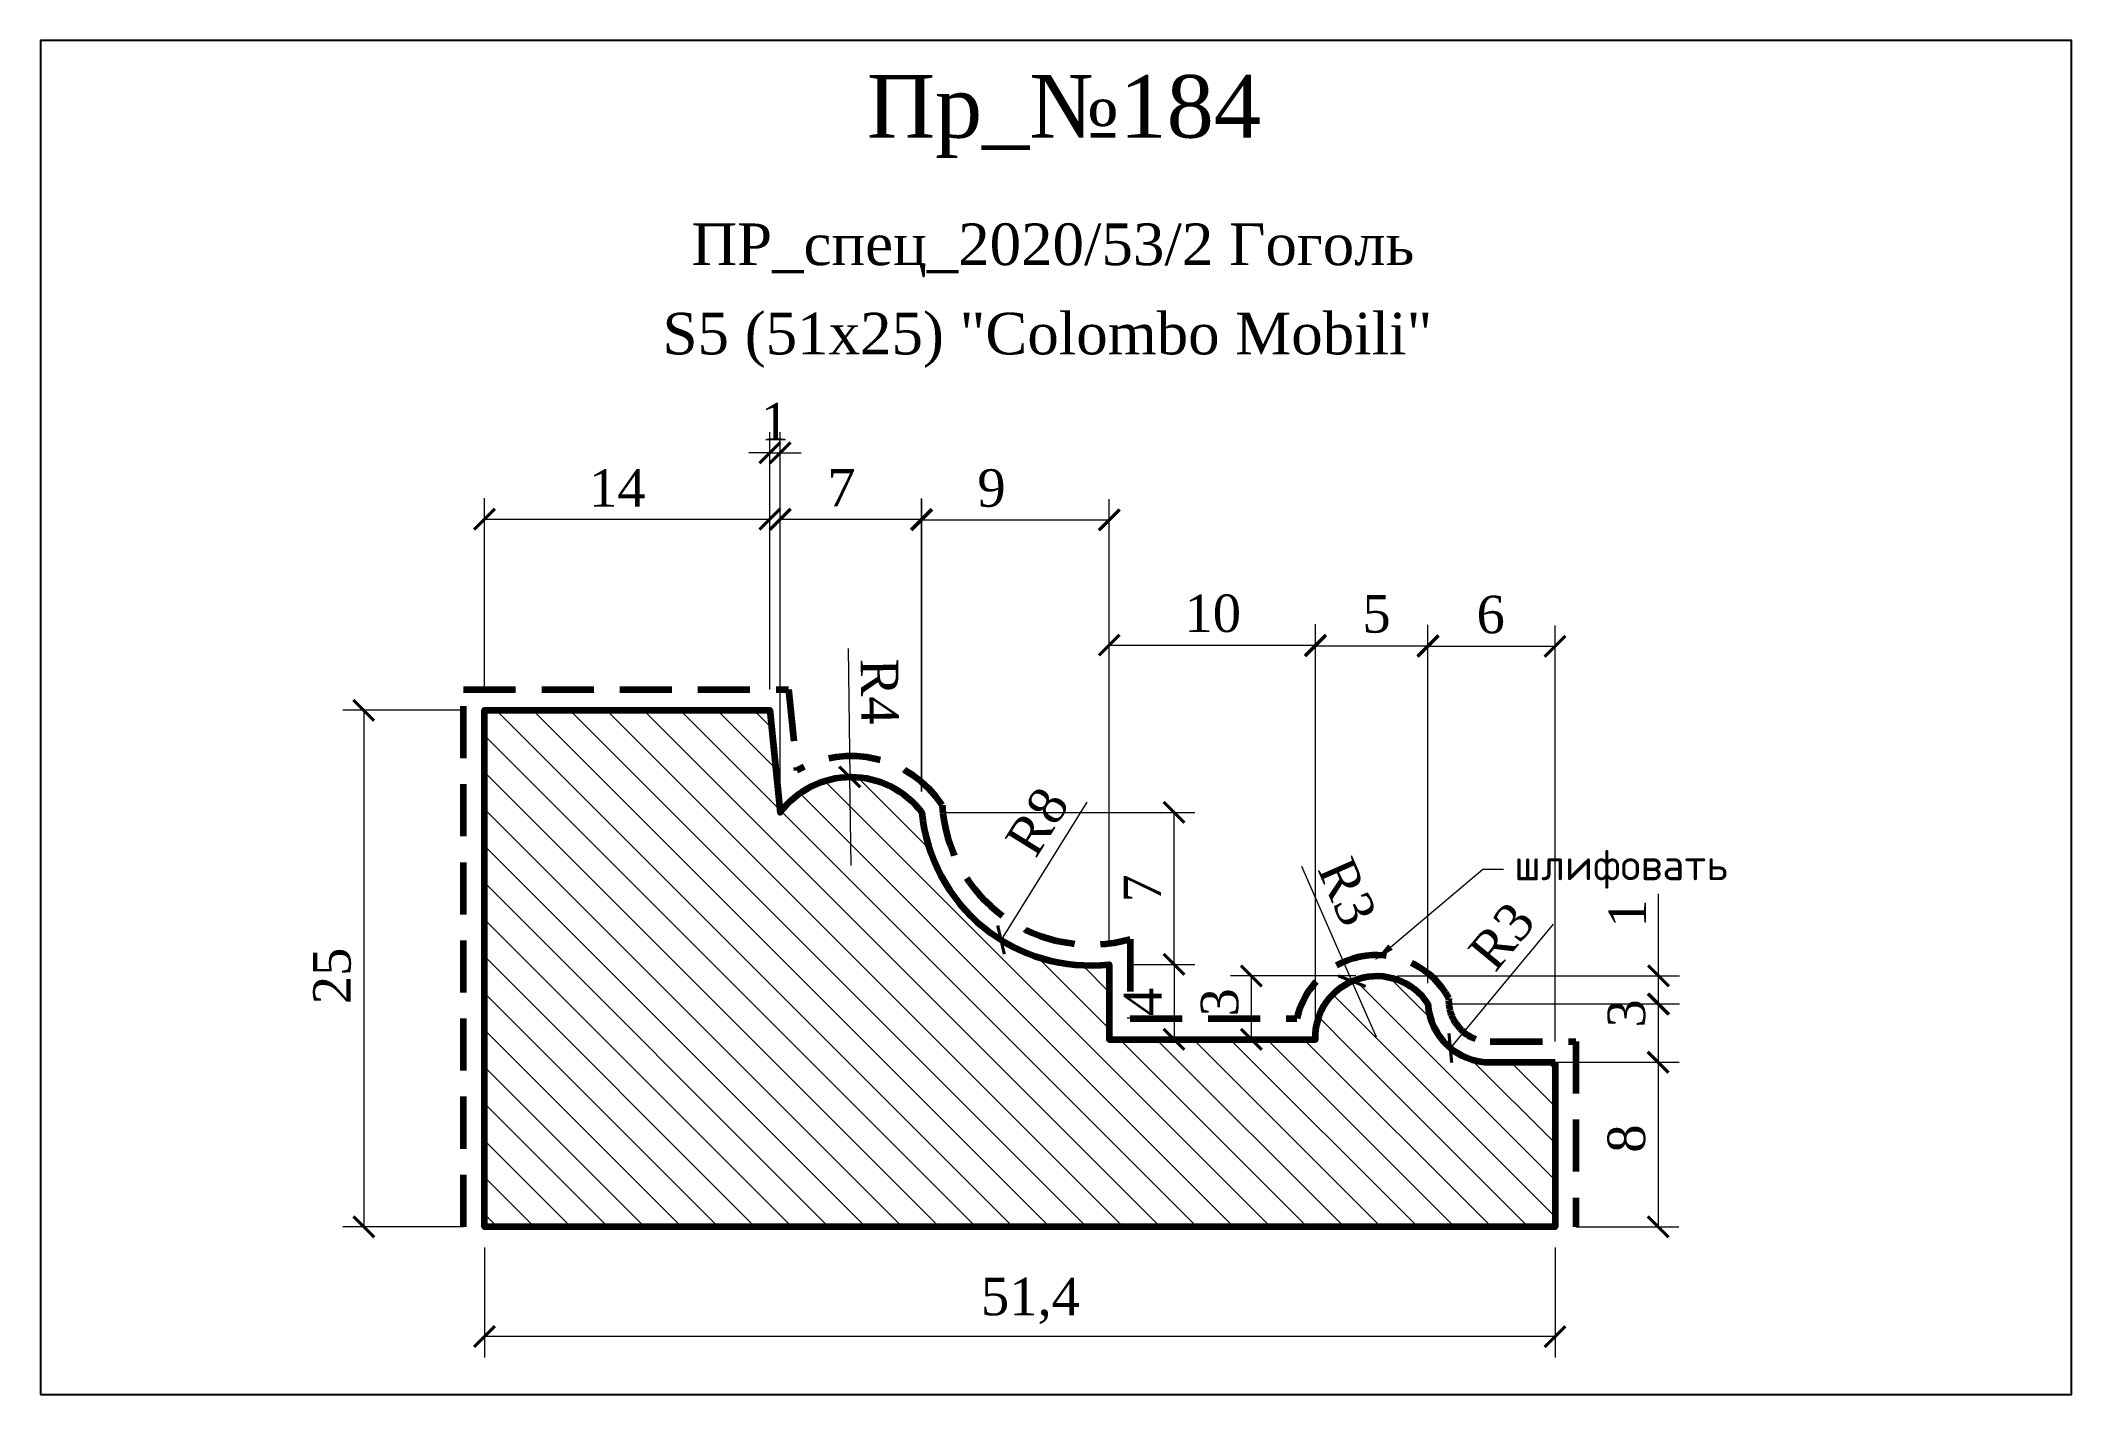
# Model space of a CAD drawing. Header units: millimetres. Extents: x 303307.2 to 303404.7, y -92130.7 to -92065.7.
import ezdxf
from ezdxf import colors
from ezdxf.entities.mleader import LeaderData, LeaderLine
from ezdxf.math import Vec2, Vec3

# ---------------------------------------------------------------- set-up
doc = ezdxf.new("R2010")
doc.units = ezdxf.units.MM
doc.header["$MEASUREMENT"] = 0
doc.linetypes.add('HIDDEN', pattern=[0.375, 0.25, -0.125])
doc.layers.add('Outside panel', color=7, linetype='Continuous', lineweight=18, true_color=0x7f5e57)
for name, color, linetype, lineweight in [('линия 15', 7, 'Continuous', 15), ('линия 50', 1, 'Continuous', 211), ('служебный слой РАЗМЕРЫ', 7, 'Continuous', 9)]:
    doc.layers.add(name, color=color, linetype=linetype, lineweight=lineweight)
doc.layers.add('размеры в модели', color=7, linetype='Continuous')
doc.styles.add('ELECT', font='times.ttf')
doc.styles.get("Standard").update_dxf_attribs({"font": 'times.ttf'})
doc.styles.add('ЕСКД профили текст', font='isocpeur.ttf')
doc.dimstyles.new('M_1', dxfattribs={"dimtxt": 1.8, "dimasz": 1, "dimexe": 1, "dimexo": 1, "dimgap": 0.6, "dimtad": 1, "dimdec": 0, "dimdsep": 46, "dimtxsty": 'Standard', "dimblk": 'ARCHTICK', "dimcen": -5, "dimclrd": 7, "dimclre": 7, "dimclrt": 7, "dimadec": 0, "dimazin": 0, "dimtfac": 1, "dimtdec": 0, "dimtmove": 0, "dimatfit": 3, "dimfxl": 1, "dimtolj": 1, "dimtzin": 0, "dimlwd": 5, "dimlwe": 5, "dimarcsym": 0})

# ---------------------------------------------------------------- blocks, each defined once
blk = doc.blocks.new('_ArchTick')
at = {"color": 0, "linetype": 'ByBlock', "const_width": 0.15}
blk.add_lwpolyline([(-0.5, -0.5), (0.5, 0.5)], dxfattribs=at)
blk = doc.blocks.new('*D20')
at = {"layer": 'Defpoints', "color": 0, "ltscale": 1000, "transparency": 16777216}
for p in [(303349.483, -92102.744), (303361.591, -92102.744), (303358.483, -92110.044)]:
    blk.add_point(p, dxfattribs=at)
at = {"layer": 'линия 15', "color": 7, "lineweight": 5, "ltscale": 1000, "transparency": 16777216}
for p, q in [((303350.483, -92102.744), (303362.591, -92102.744)), ((303361.591, -92110.044), (303361.591, -92102.744)), ((303359.483, -92110.044), (303362.591, -92110.044))]:
    blk.add_line(p, q, dxfattribs=at)
for p, rotation in [((303361.591, -92102.744), 90), ((303361.591, -92110.044), 270)]:
    blk.add_blockref('_ArchTick', p, dxfattribs=dict(at, rotation=rotation))
at = {"layer": 'линия 15', "color": 7, "ltscale": 1000, "transparency": 16777216, "insert": (303360.072, -92106.394), "char_height": 1.8, "attachment_point": 5, "rotation": 90}
blk.add_mtext('\\A1;7', dxfattribs=at)
blk = doc.blocks.new('*D19')
at = {"layer": 'Defpoints', "color": 0, "ltscale": 1000, "transparency": 16777216}
for p in [(303358.483, -92110.044), (303358.483, -92113.644), (303361.591, -92113.644)]:
    blk.add_point(p, dxfattribs=at)
at = {"layer": 'линия 15', "color": 7, "lineweight": 5, "ltscale": 1000, "transparency": 16777216}
for p, q in [((303359.483, -92110.044), (303362.591, -92110.044)), ((303361.591, -92110.044), (303361.591, -92113.644)), ((303359.483, -92113.644), (303362.591, -92113.644))]:
    blk.add_line(p, q, dxfattribs=at)
for p, rotation in [((303361.591, -92110.044), 90), ((303361.591, -92113.644), 270)]:
    blk.add_blockref('_ArchTick', p, dxfattribs=dict(at, rotation=rotation))
at = {"layer": 'линия 15', "color": 7, "ltscale": 1000, "transparency": 16777216, "insert": (303360.091, -92111.844), "char_height": 1.8, "attachment_point": 5, "rotation": 90}
blk.add_mtext('\\A1;4', dxfattribs=at)
blk = doc.blocks.new('*D18')
at = {"layer": 'Defpoints', "color": 0, "ltscale": 1000, "transparency": 16777216}
for p in [(303365.305, -92110.598), (303371.315, -92110.598), (303368.383, -92113.644)]:
    blk.add_point(p, dxfattribs=at)
at = {"layer": 'линия 15', "color": 7, "lineweight": 5, "ltscale": 1000, "transparency": 16777216}
for p, q in [((303370.315, -92110.598), (303364.305, -92110.598)), ((303365.305, -92113.644), (303365.305, -92110.598)), ((303367.383, -92113.644), (303364.305, -92113.644))]:
    blk.add_line(p, q, dxfattribs=at)
for p, rotation in [((303365.305, -92110.598), 90), ((303365.305, -92113.644), 270)]:
    blk.add_blockref('_ArchTick', p, dxfattribs=dict(at, rotation=rotation))
at = {"layer": 'линия 15', "color": 7, "ltscale": 1000, "transparency": 16777216, "insert": (303363.789, -92111.866), "char_height": 1.8, "attachment_point": 5, "rotation": 90}
blk.add_mtext('\\A1;3', dxfattribs=at)
blk = doc.blocks.new('*D17')
at = {"layer": 'Defpoints', "color": 0, "ltscale": 1000, "transparency": 16777216}
for p in [(303371.315, -92110.598), (303384.854, -92110.598), (303373.783, -92111.944)]:
    blk.add_point(p, dxfattribs=at)
at = {"layer": 'линия 15', "color": 7, "lineweight": 5, "ltscale": 1000, "transparency": 16777216}
for p, q in [((303384.854, -92110.598), (303384.854, -92106.657)), ((303372.315, -92110.598), (303385.854, -92110.598)), ((303384.854, -92111.944), (303384.854, -92110.598)), ((303374.783, -92111.944), (303385.854, -92111.944))]:
    blk.add_line(p, q, dxfattribs=at)
for p, rotation in [((303384.854, -92110.598), 90), ((303384.854, -92111.944), 270)]:
    blk.add_blockref('_ArchTick', p, dxfattribs=dict(at, rotation=rotation))
at = {"layer": 'линия 15', "color": 7, "ltscale": 1000, "transparency": 16777216, "insert": (303383.354, -92107.603), "char_height": 1.8, "attachment_point": 5, "rotation": 90}
blk.add_mtext('\\A1;1', dxfattribs=at)
blk = doc.blocks.new('*D16')
at = {"layer": 'Defpoints', "color": 0, "ltscale": 1000, "transparency": 16777216}
for p in [(303373.783, -92111.944), (303376.758, -92114.744), (303384.837, -92114.744)]:
    blk.add_point(p, dxfattribs=at)
at = {"layer": 'линия 15', "color": 7, "lineweight": 5, "ltscale": 1000, "transparency": 16777216}
for p, q in [((303374.783, -92111.944), (303385.837, -92111.944)), ((303384.837, -92111.944), (303384.837, -92114.744)), ((303377.758, -92114.744), (303385.837, -92114.744))]:
    blk.add_line(p, q, dxfattribs=at)
for p, rotation in [((303384.837, -92111.944), 90), ((303384.837, -92114.744), 270)]:
    blk.add_blockref('_ArchTick', p, dxfattribs=dict(at, rotation=rotation))
at = {"layer": 'линия 15', "color": 7, "ltscale": 1000, "transparency": 16777216, "insert": (303383.321, -92112.399), "char_height": 1.8, "attachment_point": 5, "rotation": 90}
blk.add_mtext('\\A1;3', dxfattribs=at)
blk = doc.blocks.new('*D15')
at = {"layer": 'Defpoints', "color": 0, "ltscale": 1000, "transparency": 16777216}
for p in [(303379.883, -92094.771), (303373.783, -92111.944), (303379.883, -92114.744)]:
    blk.add_point(p, dxfattribs=at)
at = {"layer": 'размеры в модели', "color": 7, "lineweight": 5, "ltscale": 1000, "transparency": 16777216}
for p, q in [((303373.783, -92110.944), (303373.783, -92093.771)), ((303379.883, -92113.744), (303379.883, -92093.771)), ((303373.783, -92094.771), (303379.883, -92094.771))]:
    blk.add_line(p, q, dxfattribs=at)
at = {"layer": 'размеры в модели', "color": 7, "lineweight": 5, "ltscale": 1000, "transparency": 16777216, "rotation": 180}
blk.add_blockref('_ArchTick', (303373.783, -92094.771), dxfattribs=at)
at = {"layer": 'размеры в модели', "color": 7, "lineweight": 5, "ltscale": 1000, "transparency": 16777216}
blk.add_blockref('_ArchTick', (303379.883, -92094.771), dxfattribs=at)
at = {"layer": 'размеры в модели', "color": 7, "ltscale": 1000, "transparency": 16777216, "insert": (303376.797, -92093.255), "char_height": 1.8, "attachment_point": 5}
blk.add_mtext('\\A1;6', dxfattribs=at)
blk = doc.blocks.new('*D14')
at = {"layer": 'Defpoints', "color": 0, "ltscale": 1000, "transparency": 16777216}
for p in [(303373.783, -92094.743), (303373.783, -92111.944), (303368.383, -92113.644)]:
    blk.add_point(p, dxfattribs=at)
at = {"layer": 'размеры в модели', "color": 7, "lineweight": 5, "ltscale": 1000, "transparency": 16777216}
for p, q in [((303368.383, -92112.644), (303368.383, -92093.743)), ((303373.783, -92110.944), (303373.783, -92093.743)), ((303368.383, -92094.743), (303373.783, -92094.743))]:
    blk.add_line(p, q, dxfattribs=at)
at = {"layer": 'размеры в модели', "color": 7, "lineweight": 5, "ltscale": 1000, "transparency": 16777216, "rotation": 180}
blk.add_blockref('_ArchTick', (303368.383, -92094.743), dxfattribs=at)
at = {"layer": 'размеры в модели', "color": 7, "lineweight": 5, "ltscale": 1000, "transparency": 16777216}
blk.add_blockref('_ArchTick', (303373.783, -92094.743), dxfattribs=at)
at = {"layer": 'размеры в модели', "color": 7, "ltscale": 1000, "transparency": 16777216, "insert": (303371.315, -92093.227), "char_height": 1.8, "attachment_point": 5}
blk.add_mtext('\\A1;5', dxfattribs=at)
blk = doc.blocks.new('*D13')
at = {"layer": 'Defpoints', "color": 0, "ltscale": 1000, "transparency": 16777216}
for p in [(303368.383, -92094.713), (303358.483, -92110.044), (303368.383, -92113.644)]:
    blk.add_point(p, dxfattribs=at)
at = {"layer": 'размеры в модели', "color": 7, "lineweight": 5, "ltscale": 1000, "transparency": 16777216}
for p, q in [((303358.483, -92109.044), (303358.483, -92093.713)), ((303368.383, -92112.644), (303368.383, -92093.713)), ((303358.483, -92094.713), (303368.383, -92094.713))]:
    blk.add_line(p, q, dxfattribs=at)
at = {"layer": 'размеры в модели', "color": 7, "lineweight": 5, "ltscale": 1000, "transparency": 16777216, "rotation": 180}
blk.add_blockref('_ArchTick', (303358.483, -92094.713), dxfattribs=at)
at = {"layer": 'размеры в модели', "color": 7, "lineweight": 5, "ltscale": 1000, "transparency": 16777216}
blk.add_blockref('_ArchTick', (303368.383, -92094.713), dxfattribs=at)
at = {"layer": 'размеры в модели', "color": 7, "ltscale": 1000, "transparency": 16777216, "insert": (303363.451, -92093.197), "char_height": 1.8, "attachment_point": 5}
blk.add_mtext('\\A1;10', dxfattribs=at)
blk = doc.blocks.new('*D12')
at = {"layer": 'Defpoints', "color": 0, "ltscale": 1000, "transparency": 16777216}
for p in [(303358.483, -92088.699), (303349.483, -92102.744), (303358.483, -92110.044)]:
    blk.add_point(p, dxfattribs=at)
at = {"layer": 'размеры в модели', "color": 7, "lineweight": 5, "ltscale": 1000, "transparency": 16777216}
for p, q in [((303349.483, -92101.744), (303349.483, -92087.699)), ((303358.483, -92109.044), (303358.483, -92087.699)), ((303349.483, -92088.699), (303358.483, -92088.699))]:
    blk.add_line(p, q, dxfattribs=at)
at = {"layer": 'размеры в модели', "color": 7, "lineweight": 5, "ltscale": 1000, "transparency": 16777216, "rotation": 180}
blk.add_blockref('_ArchTick', (303349.483, -92088.699), dxfattribs=at)
at = {"layer": 'размеры в модели', "color": 7, "lineweight": 5, "ltscale": 1000, "transparency": 16777216}
blk.add_blockref('_ArchTick', (303358.483, -92088.699), dxfattribs=at)
at = {"layer": 'размеры в модели', "color": 7, "ltscale": 1000, "transparency": 16777216, "insert": (303352.829, -92087.181), "char_height": 1.8, "attachment_point": 5}
blk.add_mtext('\\A1;9', dxfattribs=at)
blk = doc.blocks.new('*D11')
at = {"layer": 'Defpoints', "color": 0, "ltscale": 1000, "transparency": 16777216}
for p in [(303349.466, -92088.673), (303342.683, -92102.744), (303349.466, -92102.744)]:
    blk.add_point(p, dxfattribs=at)
at = {"layer": 'размеры в модели', "color": 7, "lineweight": 5, "ltscale": 1000, "transparency": 16777216}
for p, q in [((303342.683, -92101.744), (303342.683, -92087.673)), ((303349.466, -92101.744), (303349.466, -92087.673)), ((303342.683, -92088.673), (303349.466, -92088.673))]:
    blk.add_line(p, q, dxfattribs=at)
at = {"layer": 'размеры в модели', "color": 7, "lineweight": 5, "ltscale": 1000, "transparency": 16777216, "rotation": 180}
blk.add_blockref('_ArchTick', (303342.683, -92088.673), dxfattribs=at)
at = {"layer": 'размеры в модели', "color": 7, "lineweight": 5, "ltscale": 1000, "transparency": 16777216}
blk.add_blockref('_ArchTick', (303349.466, -92088.673), dxfattribs=at)
at = {"layer": 'размеры в модели', "color": 7, "ltscale": 1000, "transparency": 16777216, "insert": (303345.623, -92087.155), "char_height": 1.8, "attachment_point": 5}
blk.add_mtext('\\A1;7', dxfattribs=at)
blk = doc.blocks.new('*D10')
at = {"layer": 'Defpoints', "color": 0, "ltscale": 1000, "transparency": 16777216}
for p in [(303342.683, -92085.484), (303342.183, -92097.844), (303342.683, -92102.744)]:
    blk.add_point(p, dxfattribs=at)
at = {"layer": 'размеры в модели', "color": 7, "lineweight": 5, "ltscale": 1000, "transparency": 16777216}
for p, q in [((303342.183, -92096.844), (303342.183, -92084.484)), ((303342.683, -92101.744), (303342.683, -92084.484)), ((303342.183, -92085.484), (303341.183, -92085.484)), ((303342.183, -92085.484), (303342.683, -92085.484)), ((303342.683, -92085.484), (303343.683, -92085.484))]:
    blk.add_line(p, q, dxfattribs=at)
blk.add_blockref('_ArchTick', (303342.183, -92085.484), dxfattribs=at)
at = {"layer": 'размеры в модели', "color": 7, "lineweight": 5, "ltscale": 1000, "transparency": 16777216, "rotation": 180}
blk.add_blockref('_ArchTick', (303342.683, -92085.484), dxfattribs=at)
at = {"layer": 'размеры в модели', "color": 7, "ltscale": 1000, "transparency": 16777216, "insert": (303342.433, -92083.984), "char_height": 1.8, "attachment_point": 5}
blk.add_mtext('\\A1;1', dxfattribs=at)
blk = doc.blocks.new('*D9')
at = {"layer": 'Defpoints', "color": 0, "ltscale": 1000, "transparency": 16777216}
for p in [(303342.183, -92088.665), (303328.483, -92097.844), (303342.183, -92097.844)]:
    blk.add_point(p, dxfattribs=at)
at = {"layer": 'размеры в модели', "color": 7, "lineweight": 5, "ltscale": 1000, "transparency": 16777216}
for p, q in [((303328.483, -92096.844), (303328.483, -92087.665)), ((303342.183, -92096.844), (303342.183, -92087.665)), ((303328.483, -92088.665), (303342.183, -92088.665))]:
    blk.add_line(p, q, dxfattribs=at)
at = {"layer": 'размеры в модели', "color": 7, "lineweight": 5, "ltscale": 1000, "transparency": 16777216, "rotation": 180}
blk.add_blockref('_ArchTick', (303328.483, -92088.665), dxfattribs=at)
at = {"layer": 'размеры в модели', "color": 7, "lineweight": 5, "ltscale": 1000, "transparency": 16777216}
blk.add_blockref('_ArchTick', (303342.183, -92088.665), dxfattribs=at)
at = {"layer": 'размеры в модели', "color": 7, "ltscale": 1000, "transparency": 16777216, "insert": (303334.867, -92087.165), "char_height": 1.8, "attachment_point": 5}
blk.add_mtext('\\A1;14', dxfattribs=at)
blk = doc.blocks.new('*D8')
at = {"layer": 'Defpoints', "color": 0, "ltscale": 1000, "transparency": 16777216}
for p in [(303379.883, -92114.744), (303379.883, -92122.644), (303384.836, -92122.644)]:
    blk.add_point(p, dxfattribs=at)
at = {"layer": 'размеры в модели', "color": 7, "lineweight": 5, "ltscale": 1000, "transparency": 16777216}
for p, q in [((303380.883, -92114.744), (303385.836, -92114.744)), ((303384.836, -92114.744), (303384.836, -92122.644)), ((303380.883, -92122.644), (303385.836, -92122.644))]:
    blk.add_line(p, q, dxfattribs=at)
for p, rotation in [((303384.836, -92114.744), 90), ((303384.836, -92122.644), 270)]:
    blk.add_blockref('_ArchTick', p, dxfattribs=dict(at, rotation=rotation))
at = {"layer": 'размеры в модели', "color": 7, "ltscale": 1000, "transparency": 16777216, "insert": (303383.321, -92118.408), "char_height": 1.8, "attachment_point": 5, "rotation": 90}
blk.add_mtext('\\A1;8', dxfattribs=at)
blk = doc.blocks.new('*D6')
at = {"layer": 'Defpoints', "color": 0, "ltscale": 1000, "transparency": 16777216}
for p in [(303328.483, -92097.844), (303322.689, -92122.644), (303328.483, -92122.644)]:
    blk.add_point(p, dxfattribs=at)
at = {"layer": 'размеры в модели', "color": 7, "lineweight": 5, "ltscale": 1000, "transparency": 16777216}
for p, q in [((303327.483, -92097.844), (303321.689, -92097.844)), ((303322.689, -92097.844), (303322.689, -92122.644)), ((303327.483, -92122.644), (303321.689, -92122.644))]:
    blk.add_line(p, q, dxfattribs=at)
for p, rotation in [((303322.689, -92097.844), 90), ((303322.689, -92122.644), 270)]:
    blk.add_blockref('_ArchTick', p, dxfattribs=dict(at, rotation=rotation))
at = {"layer": 'размеры в модели', "color": 7, "ltscale": 1000, "transparency": 16777216, "insert": (303321.174, -92110.597), "char_height": 1.8, "attachment_point": 5, "rotation": 90}
blk.add_mtext('\\A1;25', dxfattribs=at)
blk = doc.blocks.new('*D5')
at = {"layer": 'Defpoints', "color": 0, "ltscale": 1000, "transparency": 16777216}
for p in [(303376.758, -92111.764), (303374.857, -92114.059)]:
    blk.add_point(p, dxfattribs=at)
at = {"layer": 'размеры в модели', "color": 7, "lineweight": 5, "ltscale": 1000, "transparency": 16777216}
blk.add_line((303379.787, -92108.105), (303374.857, -92114.059), dxfattribs=at)
at = {"layer": 'размеры в модели', "color": 7, "lineweight": 5, "ltscale": 1000, "transparency": 16777216, "rotation": 230.3693367173496}
blk.add_blockref('_ArchTick', (303374.857, -92114.059), dxfattribs=at)
at = {"layer": 'размеры в модели', "color": 7, "ltscale": 1000, "transparency": 16777216, "insert": (303377.333, -92108.693), "char_height": 1.8, "attachment_point": 5, "rotation": 50.36934}
blk.add_mtext('\\A1;R3', dxfattribs=at)
blk = doc.blocks.new('*D4')
at = {"layer": 'Defpoints', "color": 0, "ltscale": 1000, "transparency": 16777216}
for p in [(303370.135, -92110.846), (303371.315, -92113.533)]:
    blk.add_point(p, dxfattribs=at)
at = {"layer": 'размеры в модели', "color": 7, "lineweight": 5, "ltscale": 1000, "transparency": 16777216}
for p in [(303367.708, -92105.32), (303371.315, -92113.533)]:
    blk.add_line(p, (303370.135, -92110.846), dxfattribs=at)
at = {"layer": 'размеры в модели', "color": 7, "lineweight": 5, "ltscale": 1000, "transparency": 16777216, "rotation": 293.7123118299021}
blk.add_blockref('_ArchTick', (303370.135, -92110.846), dxfattribs=at)
at = {"layer": 'размеры в модели', "color": 7, "ltscale": 1000, "transparency": 16777216, "insert": (303369.907, -92106.558), "char_height": 1.8, "attachment_point": 5, "rotation": 293.71231}
blk.add_mtext('\\A1;R3', dxfattribs=at)
blk = doc.blocks.new('*D3')
at = {"layer": 'Defpoints', "color": 0, "ltscale": 1000, "transparency": 16777216}
for p in [(303357.585, -92101.952), (303353.285, -92108.865)]:
    blk.add_point(p, dxfattribs=at)
at = {"layer": 'размеры в модели', "color": 7, "lineweight": 5, "ltscale": 1000, "transparency": 16777216}
blk.add_line((303357.402, -92102.246), (303353.285, -92108.865), dxfattribs=at)
at = {"layer": 'размеры в модели', "color": 7, "lineweight": 5, "ltscale": 1000, "transparency": 16777216, "rotation": 238.1169892516916}
blk.add_blockref('_ArchTick', (303353.285, -92108.865), dxfattribs=at)
at = {"layer": 'размеры в модели', "color": 7, "ltscale": 1000, "transparency": 16777216, "insert": (303355.032, -92103.188), "char_height": 1.8, "attachment_point": 5, "rotation": 58.11699}
blk.add_mtext('\\A1;R8', dxfattribs=at)
blk = doc.blocks.new('*D2')
at = {"layer": 'Defpoints', "color": 0, "ltscale": 1000, "transparency": 16777216}
for p in [(303346.024, -92101.044), (303346.083, -92105.294)]:
    blk.add_point(p, dxfattribs=at)
at = {"layer": 'размеры в модели', "color": 7, "lineweight": 5, "ltscale": 1000, "transparency": 16777216}
for p in [(303345.939, -92094.881), (303346.083, -92105.294)]:
    blk.add_line(p, (303346.024, -92101.044), dxfattribs=at)
at = {"layer": 'размеры в модели', "color": 7, "lineweight": 5, "ltscale": 1000, "transparency": 16777216, "rotation": 270.7901275484024}
blk.add_blockref('_ArchTick', (303346.024, -92101.044), dxfattribs=at)
at = {"layer": 'размеры в модели', "color": 7, "ltscale": 1000, "transparency": 16777216, "insert": (303347.468, -92096.942), "char_height": 1.8, "attachment_point": 5, "rotation": 270.79013}
blk.add_mtext('\\A1;R4', dxfattribs=at)
blk = doc.blocks.new('*D7')
at = {"layer": 'Defpoints', "color": 0, "ltscale": 1000, "transparency": 16777216}
for p in [(303328.483, -92122.644), (303379.883, -92122.644), (303328.483, -92127.912)]:
    blk.add_point(p, dxfattribs=at)
at = {"layer": 'размеры в модели', "color": 7, "lineweight": 5, "ltscale": 1000, "transparency": 16777216}
for p, q in [((303328.483, -92123.644), (303328.483, -92128.912)), ((303379.883, -92123.644), (303379.883, -92128.912)), ((303379.883, -92127.912), (303328.483, -92127.912))]:
    blk.add_line(p, q, dxfattribs=at)
at = {"layer": 'размеры в модели', "color": 7, "lineweight": 5, "ltscale": 1000, "transparency": 16777216, "rotation": 180}
blk.add_blockref('_ArchTick', (303328.483, -92127.912), dxfattribs=at)
at = {"layer": 'размеры в модели', "color": 7, "lineweight": 5, "ltscale": 1000, "transparency": 16777216}
blk.add_blockref('_ArchTick', (303379.883, -92127.912), dxfattribs=at)
at = {"layer": 'размеры в модели', "color": 7, "ltscale": 1000, "transparency": 16777216, "insert": (303352.32, -92127.312), "char_height": 1.8, "attachment_point": 7}
blk.add_mtext('\\A1;51,4', dxfattribs=at)

msp = doc.modelspace()

# ---------------------------------------------------------------- hatches: boundary and pattern name
at = {"layer": 'Outside panel', "ltscale": 1000}
h = msp.add_hatch(dxfattribs=at)
h.set_pattern_fill('ANSI31', color=256, scale=10, angle=90)
h.set_pattern_definition([(135, (-7438.0725, 4780.0796), (-0.8838834765, -0.8838834765), [])])
edge = h.paths.add_edge_path()
edge.add_line((303379.883, -92114.744), (303379.883, -92122.644))
edge.add_line((303379.883, -92122.644), (303328.483, -92122.644))
edge.add_line((303328.483, -92122.644), (303328.483, -92097.844))
edge.add_line((303328.483, -92097.844), (303342.183, -92097.844))
edge.add_line((303342.183, -92097.844), (303342.683, -92102.744))
edge.add_arc((303346.083, -92105.294), 4.25, 36.8699, 143.1301, ccw=False)
edge.add_arc((303357.585, -92101.952), 8.141, 185.58033, 276.32789)
edge.add_line((303358.483, -92110.044), (303358.483, -92113.644))
edge.add_line((303358.483, -92113.644), (303368.383, -92113.644))
edge.add_arc((303371.315, -92113.533), 2.935, 32.79019, 182.15935, ccw=False)
edge.add_arc((303376.758, -92111.764), 2.98, 183.4675, 270.48237)
edge.add_line((303376.783, -92114.744), (303379.883, -92114.744))

# ---------------------------------------------------------------- linework, layer by layer
at = {"color": 6, "ltscale": 1000}
msp.add_lwpolyline([(303307.175, -92130.689), (303404.675, -92130.689), (303404.675, -92065.689), (303307.175, -92065.689)], close=True, dxfattribs=at)
at = {"layer": 'линия 50', "color": 1, "linetype": 'HIDDEN', "ltscale": 10, "true_color": 0xff0909}
msp.add_lwpolyline([(303327.483, -92122.644), (303327.483, -92096.844), (303343.086, -92096.844), (303343.483, -92100.733, -0.394553), (303350.458, -92102.392, 0.476326), (303359.483, -92108.837), (303359.483, -92112.644), (303367.482, -92112.644, -0.69129), (303374.78, -92111.667, 0.43164), (303376.778, -92113.744), (303380.883, -92113.744), (303380.883, -92122.644)], format="xyb", dxfattribs=at)
at = {"layer": 'линия 50', "color": 7}
msp.add_lwpolyline([(303379.883, -92114.744), (303379.883, -92122.644), (303328.483, -92122.644), (303328.483, -92097.844), (303342.183, -92097.844), (303342.683, -92102.744, -0.5), (303349.483, -92102.744, 0.41804), (303358.483, -92110.044), (303358.483, -92113.644), (303368.383, -92113.644, -0.762963), (303373.783, -92111.944, 0.399035), (303376.783, -92114.744)], format="xyb", close=True, dxfattribs=at)

# ---------------------------------------------------------------- texts
at = {"color": 5, "ltscale": 1000, "style": 'ELECT'}
msp.add_text('Пр_№184', height=3, dxfattribs=at).set_placement((303346.844, -92070.347))
at = {"color": 7, "ltscale": 1000, "style": 'ELECT'}
msp.add_text('ПР_спец_2020/53/2 Гоголь', height=2, dxfattribs=at).set_placement((303338.431, -92076.468))
at = {"color": 7, "ltscale": 1000, "insert": (303337.035, -92078.754), "char_height": 2, "width": 128.92548, "attachment_point": 1, "line_spacing_factor": 1.5, "style": 'ELECT'}
msp.add_mtext('S5 (51x25) "Colombo Mobili"', dxfattribs=at)

# ---------------------------------------------------------------- dimensions: what is measured, and where the dimension line sits
at = {"layer": 'линия 15', "color": 5, "ltscale": 1000}
dim = msp.add_linear_dim(base=(303361.591, -92102.744), p1=(303358.483, -92110.044), p2=(303349.483, -92102.744), angle=90, dimstyle='M_1', dxfattribs=at)
dim.commit()
dim.dimension.update_dxf_attribs({"geometry": '*D20', "text_midpoint": (303360.072, -92106.394)})
for base, p1, p2, picture, middle in [((303384.854, -92110.598), (303373.783, -92111.944), (303371.315, -92110.598), '*D17', (303384.854, -92107.603)), ((303361.591, -92113.644), (303358.483, -92110.044), (303358.483, -92113.644), '*D19', (303361.591, -92111.844)), ((303365.305, -92110.598), (303368.383, -92113.644), (303371.315, -92110.598), '*D18', (303365.305, -92111.866)), ((303384.837, -92114.744), (303373.783, -92111.944), (303376.758, -92114.744), '*D16', (303384.837, -92112.399))]:
    dim = msp.add_linear_dim(base=base, p1=p1, p2=p2, angle=90, dimstyle='M_1', dxfattribs=at)
    dim.commit()
    dim.dimension.update_dxf_attribs({"geometry": picture, "text_midpoint": middle, "dimtype": 128})
at = {"layer": 'размеры в модели', "color": 5, "ltscale": 1000}
for base, p1, p2, picture, middle in [((303342.682626241, -92085.483641338), (303342.182626241, -92097.843904553), (303342.682626241, -92102.743904553), '*D10', (303342.432626241, -92085.483641338)), ((303342.183, -92088.665), (303328.483, -92097.844), (303342.183, -92097.844), '*D9', (303334.867, -92088.665)), ((303349.466, -92088.673), (303342.683, -92102.744), (303349.466, -92102.744), '*D11', (303345.623, -92088.673)), ((303358.483, -92088.699), (303349.483, -92102.744), (303358.483, -92110.044), '*D12', (303352.829, -92088.699)), ((303368.383, -92094.713), (303358.483, -92110.044), (303368.383, -92113.644), '*D13', (303363.451, -92094.713)), ((303373.783, -92094.743), (303368.383, -92113.644), (303373.783, -92111.944), '*D14', (303371.315, -92094.743)), ((303379.883, -92094.771), (303373.783, -92111.944), (303379.883, -92114.744), '*D15', (303376.797, -92094.771))]:
    dim = msp.add_linear_dim(base=base, p1=p1, p2=p2, dimstyle='M_1', dxfattribs=at)
    dim.commit()
    dim.dimension.update_dxf_attribs({"geometry": picture, "text_midpoint": middle, "dimtype": 128})
for center, mpoint, picture, middle in [((303346.083, -92105.294), (303346.024, -92101.044), '*D2', (303347.468, -92096.942)), ((303371.315, -92113.533), (303370.135, -92110.846), '*D4', (303369.907, -92106.558))]:
    dim = msp.add_radius_dim(center=center, mpoint=mpoint, dimstyle='M_1', dxfattribs=at)
    dim.commit()
    dim.dimension.update_dxf_attribs({"geometry": picture, "text_midpoint": middle})
for base, p1, p2, picture, middle in [((303322.689, -92122.644), (303328.483, -92097.844), (303328.483, -92122.644), '*D6', (303322.689, -92110.597)), ((303384.836, -92122.644), (303379.883, -92114.744), (303379.883, -92122.644), '*D8', (303384.836, -92118.408))]:
    dim = msp.add_linear_dim(base=base, p1=p1, p2=p2, angle=90, dimstyle='M_1', dxfattribs=at)
    dim.commit()
    dim.dimension.update_dxf_attribs({"geometry": picture, "text_midpoint": middle, "dimtype": 128})
for center, mpoint, picture, middle in [((303357.585, -92101.952), (303353.285, -92108.865), '*D3', (303356.319, -92103.989)), ((303376.758, -92111.764), (303374.857, -92114.059), '*D5', (303378.5, -92109.659))]:
    dim = msp.add_radius_dim(center=center, mpoint=mpoint, dimstyle='M_1', dxfattribs=at)
    dim.commit()
    dim.dimension.update_dxf_attribs({"geometry": picture, "text_midpoint": middle, "dimtype": 132})
dim = msp.add_linear_dim(base=(303328.483, -92127.912), p1=(303379.883, -92122.644), p2=(303328.483, -92122.644), angle=180, text='51,4', dimstyle='M_1', dxfattribs=at)
dim.commit()
dim.dimension.update_dxf_attribs({"geometry": '*D7', "text_midpoint": (303354.536, -92127.912), "dimtype": 128})

# ---------------------------------------------------------------- leaders
at = {"layer": 'служебный слой РАЗМЕРЫ'}
ml = msp.add_multileader_mtext('Standard', dxfattribs=at)
ml.set_content('\\A1;шлифовать', color=256, style='ЕСКД профили текст')
ml.set_leader_properties(color=256, linetype='ByLayer', lineweight=-1)
ml.build(insert=Vec2(0, 0))
ml.multileader.update_dxf_attribs({"dogleg_length": 1, "arrow_head_size": 1})
ctx = ml.context
ctx.base_point, ctx.char_height, ctx.arrow_head_size, ctx.landing_gap_size, ctx.plane_origin = Vec3(303377.418, -92105.478), 1.5, 1, 0.5, Vec3(303396.453, -92074.623)
notes = []
notes.append((ctx, [(1, (1, 1, 0), (303376.418, -92105.478), (1, 0), 1, [(0, [(303371.22, -92109.856)], 0, [])])]))
ctx.mtext.insert, ctx.mtext.flow_direction = Vec3(303377.918, -92104.503), 5
for ctx, leaders in notes:
    for number, flags, end, landing, length, lines in leaders:
        leader = LeaderData()
        leader.index, (leader.has_last_leader_line, leader.has_dogleg_vector, leader.attachment_direction) = number, flags
        leader.last_leader_point, leader.dogleg_vector, leader.dogleg_length = Vec3(end), Vec3(landing), length
        for number, points, colour, breaks in lines:
            line = LeaderLine()
            line.index, line.vertices, line.color, line.breaks = number, Vec3.list(points), colors.encode_raw_color(colour), breaks
            leader.lines.append(line)
        ctx.leaders.append(leader)

doc.saveas('drawing.dxf')
